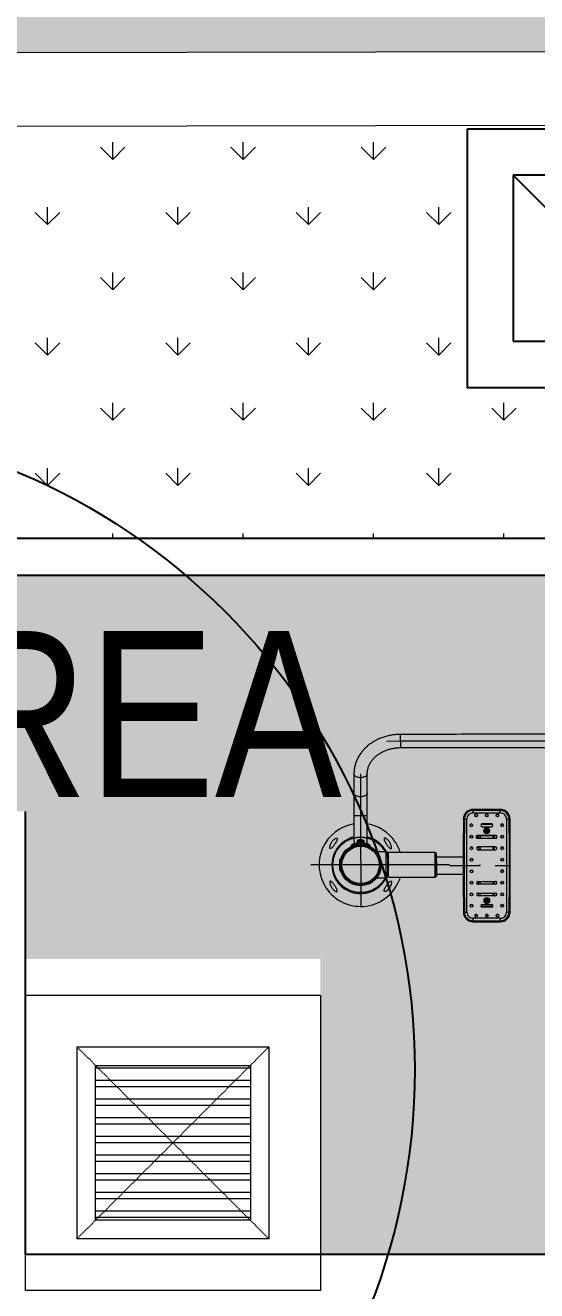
# Model space of a CAD drawing. Header units: millimetres. Extents: x 7964926 to 16080295, y -6277184 to -2986664.
# Drawn here: x 8011636 to 8013023, y -3081809 to -3078379 of the extents above; entities that cross this region are included whole.
import ezdxf

# ---------------------------------------------------------------- set-up
doc = ezdxf.new("R2010")
doc.units = ezdxf.units.MM
doc.header["$LTSCALE"] = 2000
doc.header["$MEASUREMENT"] = 0
for name, pattern in [('( Hidden )', [0.375, 0.25, -0.125]), ('1', [0, 0, 0]), ('160531_SATTVA BANDAPURA_base PLAN$0$160531_SATTVA BANDAPURA_base PLAN$0$CENTERX2', [20.32, 12.7, -2.54, 2.54, -2.54]), ('160531_SATTVA BANDAPURA_base PLAN$0$160531_SATTVA BANDAPURA_base PLAN$0$PHANTOM', [63.5, 31.75, -6.35, 6.35, -6.35, 6.35, -6.35])]:
    doc.linetypes.add(name, pattern=pattern)
doc.layers.add('EARTHPIT', color=230, linetype='Continuous')
doc.layers.add('L - proposed trees', color=74, linetype='Continuous')
for name, color, linetype, lineweight in [('L - paving', 9, 'Continuous', 5), ('L-CHAMBERS', 50, 'Continuous', 5), ('L-ELE 2', 30, 'Continuous', 15), ('L-HATCH', 8, 'Continuous', 5), ('L-kerb', 24, 'Continuous', 13), ('L-LAWN HATCH', 96, 'Continuous', 5), ('L-Paver 400x400', 250, '1', 13), ('L-TEXT', 7, 'Continuous', 20)]:
    doc.layers.add(name, color=color, linetype=linetype, lineweight=lineweight)
doc.styles.add('Arial narrow', font='ARIALN.TTF')

# ---------------------------------------------------------------- blocks, each defined once
blk = doc.blocks.new('CHAMBERS')
at = {"layer": 'L-Paver 400x400', "true_color": 0x636466}
h = blk.add_hatch(dxfattribs=at)
h.set_pattern_fill('ANSI32', color=251, scale=135, angle=315)
h.set_pattern_definition([(0, (0.48, 1.42), (1e-14, 50.625), []), (0, (17.355, -15.46), (1e-14, 50.625), [])])
h.paths.add_polyline_path([(7999084.2, -3148057.7), (7998664.2, -3148057.7), (7998664.2, -3148477.7), (7999084.2, -3148477.7)])
at = {"layer": 'L-CHAMBERS', "color": 42}
for points in [[(7999274.2, -3148667.7), (7998474.2, -3148667.7), (7998474.2, -3147867.7), (7999274.2, -3147867.7)], [(7999134.2, -3148527.7), (7998614.2, -3148527.7), (7998614.2, -3148007.7), (7999134.2, -3148007.7)], [(7999084.2, -3148477.7), (7998664.2, -3148477.7), (7998664.2, -3148057.7), (7999084.2, -3148057.7)]]:
    blk.add_lwpolyline(points, close=True, dxfattribs=at)
at = {"layer": 'L-Paver 400x400', "color": 251, "linetype": '( Hidden )', "ltscale": 0.005, "true_color": 0x636466}
for p, q in [((7998614.2, -3148007.7), (7999134.2, -3148527.7)), ((7998614.2, -3148527.7), (7999134.2, -3148007.7))]:
    blk.add_line(p, q, dxfattribs=at)
blk = doc.blocks.new('tree14 pp')
at = {"layer": 'L - proposed trees', "ltscale": 2000}
blk.add_circle((-1172.8, 1330.7), 1275.3, dxfattribs=at)
blk = doc.blocks.new('gym')
at = {"linetype": 'Continuous', "lineweight": 15}
for p, q in [((108.6, 317.9), (108.5, 353.8)), ((-18.1, 195), (-18.1, 132.6)), ((17.9, 132.6), (17.8, 195)), ((378.7, 150.5), (304.9, 150.4)), ((378.7, 147.6), (304.9, 147.6)), ((304.9, 147.5), (304.9, 147.6)), ((378.7, 147.5), (304.9, 147.5)), ((304.9, 140.9), (304.9, 147.5)), ((304.9, 140.9), (378.7, 140.9)), ((378.7, 147.6), (378.7, 147.5)), ((378.7, 140.9), (378.7, 147.5)), ((17.9, 132.6), (-18.1, 132.6)), ((278.5, 123.9), (278.5, 84.2)), ((281.3, 123.9), (281.3, 84.2)), ((288.1, -127.8), (287.9, 123.8)), ((357.6, 109.2), (326, 109.2)), ((354.5, 111), (329.2, 111)), ((329.2, 111), (329.2, 111)), ((354.5, 111), (329.2, 111)), ((329.2, 103.6), (354.5, 103.6)), ((354.5, 111), (354.5, 111)), ((395.7, 123.9), (395.9, -127.7)), ((402.4, 84.3), (402.4, 124)), ((405.2, 84.3), (405.2, 124)), ((281.3, 84.2), (278.5, 84.2)), ((278.6, -88), (278.5, 84.2)), ((281.4, -88), (281.3, 84.2)), ((365.6, 79.8), (318.1, 79.8)), ((318.1, 79.8), (318.1, 79.8)), ((365.6, 79.8), (318.1, 79.8)), ((318.1, 72.4), (365.6, 72.4)), ((320.6, 72.4), (320.6, 79.8)), ((324.8, 72.4), (324.8, 79.8)), ((336.8, 98.3), (336.2, 98.3)), ((336.2, 98.3), (336.2, 97.7)), ((336.8, 98.3), (336.2, 98.3)), ((336.2, 87.6), (336.2, 87)), ((336.2, 87), (336.9, 87)), ((340, 93.8), (341.9, 94.8)), ((340, 93.7), (341.9, 94.8)), ((340, 91.6), (340, 93.8)), ((341.9, 92.7), (340, 93.7)), ((341.9, 92.7), (340, 91.6)), ((341.9, 90.5), (340, 91.6)), ((341.9, 94.8), (343.7, 93.8)), ((341.9, 94.8), (343.7, 93.8)), ((341.9, 94.8), (341.9, 94.8)), ((341.9, 92.7), (341.9, 94.8)), ((341.9, 92.7), (343.7, 93.8)), ((341.9, 92.7), (341.9, 90.5)), ((341.9, 92.7), (343.7, 91.6)), ((343.7, 91.6), (341.9, 90.5)), ((343.7, 93.8), (343.7, 91.6)), ((347.5, 98.3), (346.9, 98.3)), ((347.5, 98.3), (346.9, 98.3)), ((346.9, 87), (347.5, 87)), ((347.5, 97.7), (347.5, 98.3)), ((347.5, 87), (347.5, 87.6)), ((358.9, 72.4), (358.9, 79.8)), ((363.1, 72.4), (363.1, 79.8)), ((365.6, 79.8), (365.6, 79.8)), ((405.2, 84.3), (402.4, 84.3)), ((402.4, 84.3), (402.5, -87.9)), ((405.3, -87.9), (405.2, 84.3)), ((-24.9, 51.6), (-24.9, 50.8)), ((-24.9, 50.8), (-24.9, 50.5)), ((-16.6, 54.3), (-16.6, 53.8)), ((-16.6, 53.8), (-16.6, 53.8)), ((9.4, 64.8), (-9.5, 64.8)), ((9.4, 61.5), (-9.5, 61.5)), ((9.4, 61.5), (-9.5, 61.5)), ((9.4, 59.6), (-9.5, 59.6)), ((-9.1, 65.5), (9, 65.6)), ((16.6, 54.3), (16.6, 53.8)), ((16.6, 53.8), (16.6, 53.8)), ((24.8, 51.6), (24.8, 50.8)), ((24.8, 50.8), (24.8, 50.5)), ((69.1, -35.4), (69, 35.5)), ((365.6, 48.6), (318.1, 48.6)), ((318.1, 48.6), (318.1, 48.6)), ((365.6, 48.6), (318.1, 48.6)), ((318.1, 41.2), (365.6, 41.2)), ((320.6, 41.2), (320.6, 48.6)), ((324.9, 41.2), (324.9, 48.6)), ((358.9, 41.2), (358.9, 48.6)), ((363.2, 41.2), (363.2, 48.6)), ((365.6, 48.6), (365.6, 48.6)), ((-56.7, -14.7), (-56.8, 14.6)), ((-54.9, 16.5), (-54.9, 12.5)), ((72.8, 31.7), (72.8, -31.6)), ((72.8, 5.7), (75.2, 5.7)), ((75.2, -33.1), (75.2, 33.2)), ((202.4, -33), (202.4, 33.2)), ((203.4, -12.3), (203.3, 32.8)), ((205.2, 30.9), (205.3, -11.6)), ((-54.8, -12.6), (-54.8, -16.6)), ((72.8, -5.6), (75.2, -5.6)), ((203.4, -32.5), (203.4, -12.3)), ((205.3, -11.6), (205.3, -30.6)), ((318.2, -45.1), (365.7, -45)), ((318.2, -45.1), (318.2, -45.1)), ((318.2, -45.1), (365.7, -45.1)), ((365.7, -52.4), (318.2, -52.5)), ((320.7, -52.5), (320.7, -45.1)), ((324.9, -52.4), (324.9, -45.1)), ((359, -52.4), (359, -45.1)), ((363.2, -52.4), (363.2, -45.1)), ((365.7, -45.1), (365.7, -45)), ((278.6, -88), (278.6, -127.7)), ((278.6, -88), (281.4, -88)), ((281.4, -88), (281.5, -127.7)), ((318.2, -76.3), (365.7, -76.3)), ((318.2, -76.3), (318.2, -76.3)), ((318.2, -76.3), (365.7, -76.3)), ((365.7, -83.6), (318.2, -83.7)), ((320.7, -83.7), (320.7, -76.3)), ((324.9, -83.7), (324.9, -76.3)), ((336.3, -90.8), (337, -90.8)), ((336.3, -91.5), (336.3, -90.8)), ((336.3, -90.8), (337, -90.8)), ((336.3, -102.2), (336.3, -101.5)), ((337, -102.2), (336.3, -102.2)), ((340.1, -95.4), (342, -94.3)), ((340.1, -95.4), (342, -94.3)), ((340.1, -97.6), (340.1, -95.4)), ((342, -96.5), (340.1, -95.4)), ((342, -96.5), (340.1, -97.6)), ((342, -98.7), (340.1, -97.6)), ((342, -94.3), (343.9, -95.4)), ((342, -94.3), (343.9, -95.4)), ((342, -94.3), (342, -94.3)), ((342, -96.5), (342, -94.3)), ((342, -96.5), (343.9, -95.4)), ((342, -96.5), (342, -98.7)), ((342, -96.5), (343.9, -97.6)), ((343.9, -97.6), (342, -98.7)), ((343.9, -95.4), (343.9, -97.6)), ((347, -90.8), (347.7, -90.8)), ((347, -90.8), (347.7, -90.8)), ((347.7, -102.2), (347, -102.2)), ((347.7, -90.8), (347.7, -91.5)), ((347.7, -101.5), (347.7, -102.2)), ((359, -83.6), (359, -76.3)), ((363.3, -83.6), (363.2, -76.3)), ((365.7, -76.3), (365.7, -76.3)), ((402.5, -127.6), (402.5, -87.9)), ((402.5, -87.9), (405.3, -87.9)), ((405.4, -127.6), (405.3, -87.9)), ((278.6, -127.8), (278.6, -127.7)), ((357.8, -113.1), (326.2, -113.1)), ((357.8, -113.1), (326.2, -113.1)), ((329.4, -107.5), (354.6, -107.5)), ((329.4, -107.5), (329.4, -107.5)), ((329.4, -107.5), (354.6, -107.5)), ((354.6, -114.9), (329.4, -114.9)), ((354.6, -107.5), (354.6, -107.5)), ((405.4, -127.6), (405.4, -127.7)), ((378.9, -144.7), (305.1, -144.8)), ((305.1, -151.3), (305.1, -144.8)), ((305.1, -151.3), (378.9, -151.3)), ((305.1, -154.2), (378.9, -154.1)), ((305.1, -154.2), (378.9, -154.2)), ((305.1, -154.2), (305.1, -154.2)), ((378.9, -151.3), (378.9, -144.7)), ((378.9, -154.2), (378.9, -154.1))]:
    blk.add_line(p, q, dxfattribs=at)
at = {"linetype": '160531_SATTVA BANDAPURA_base PLAN$0$160531_SATTVA BANDAPURA_base PLAN$0$PHANTOM', "lineweight": 0}
for p, q in [((70.7, 335.8), (1763.7, 336.9)), ((1725.9, 336.9), (108.5, 335.8)), ((-0.2, 246.7), (-0.1, 195)), ((-0.1, 195), (-0.1, 132.6)), ((-0.1, 132.6), (0.1, -112.6)), ((241.2, 0.2), (-135.3, -0.1)), ((146.8, 0), (64.9, 0)), ((240.7, -1.4), (319.2, -1.3)), ((364.6, -1.3), (405.3, -1.3))]:
    blk.add_line(p, q, dxfattribs=at)
at = {"linetype": 'Continuous'}
for p, q in [((314.4, 72.4), (314.4, 79.8)), ((314.4, 79.8), (369.3, 79.8)), ((314.4, 72.4), (369.3, 72.4)), ((369.3, 72.4), (369.3, 79.8)), ((320.6, -2), (323, -2)), ((320.6, -2), (320.6, -2)), ((323, -2), (323, -2))]:
    blk.add_line(p, q, dxfattribs=at)
at = {"linetype": '160531_SATTVA BANDAPURA_base PLAN$0$160531_SATTVA BANDAPURA_base PLAN$0$CENTERX2'}
for p, q in [((314.4, 76.1), (317.5, 76.1)), ((347.5, 92.6), (336.2, 92.6)), ((53.1, 53.2), (74.6, 31.8)), ((347.7, -96.5), (336.3, -96.5))]:
    blk.add_line(p, q, dxfattribs=at)
at = {"linetype": 'Continuous', "lineweight": 15, "flags": 128}
for points in [[(17.8, 246.7), (17.6, 245.3), (17.1, 243.9), (16.3, 242.6), (15.2, 241.3), (13.8, 240.2), (12.1, 239.1), (10.2, 238.3), (8.1, 237.5), (5.9, 237), (3.5, 236.6), (1.1, 236.4), (-1.4, 236.4), (-3.8, 236.6), (-6.2, 237), (-8.4, 237.5), (-10.5, 238.2), (-12.4, 239.1), (-14.1, 240.2), (-15.5, 241.3), (-16.6, 242.6), (-17.5, 243.9), (-18, 245.3), (-18.1, 246.7), (-18.1, 246.7)], [(17.8, 195), (17.7, 193.6), (17.2, 192.2), (16.4, 190.9), (15.2, 189.7), (13.8, 188.5), (12.1, 187.5), (10.2, 186.6), (8.1, 185.9), (5.9, 185.3), (3.5, 184.9), (1.1, 184.7), (-1.3, 184.7), (-3.8, 184.9), (-6.1, 185.3), (-8.4, 185.9), (-10.5, 186.6), (-12.4, 187.5), (-14.1, 188.5), (-15.5, 189.6), (-16.6, 190.9), (-17.4, 192.2), (-17.9, 193.6), (-18.1, 195), (-18.1, 195)], [(65.1, 42.9), (67.7, 38.5), (69.4, 35.5)], [(72.8, 27.8), (73.9, 24.6), (75.2, 20.5)], [(381.5, 10.6), (381.2, 11.3), (379.9, 14.2)], [(379.9, -18.1), (381.3, -15.3), (381.6, -14.4)]]:
    blk.add_lwpolyline(points, dxfattribs=at)
at = {"linetype": 'Continuous', "flags": 128}
for points in [[(343.2, 97.2), (344.9, 96.3), (346, 94.9), (346.6, 93.1), (346.4, 91.3), (345.5, 89.6), (344.1, 88.5), (342.3, 87.9), (340.5, 88.1), (338.8, 89), (337.7, 90.4), (337.1, 92.2), (337.3, 94), (338.2, 95.6), (339.6, 96.8), (341.4, 97.4), (343.2, 97.2)], [(324.9, -2), (324.1, -2), (323.3, -2), (322.5, -2), (321.9, -2), (321.4, -2), (321, -2), (320.7, -2), (320.6, -2)], [(324.9, -2), (324.5, -2), (324.2, -2), (323.8, -2), (323.6, -2), (323.3, -2), (323.1, -2), (323, -2), (323, -2)], [(343.4, -92), (345, -92.9), (346.2, -94.3), (346.7, -96.1), (346.5, -97.9), (345.6, -99.5), (344.2, -100.7), (342.4, -101.2), (340.6, -101), (339, -100.2), (337.8, -98.7), (337.3, -97), (337.5, -95.1), (338.3, -93.5), (339.8, -92.3), (341.5, -91.8), (343.4, -92)]]:
    blk.add_lwpolyline(points, dxfattribs=at)
at = {"linetype": 'Continuous', "lineweight": 15}
for centre, radius in [((313, 133.8), 3.69), ((341.8, 133.8), 3.69), ((370.7, 133.8), 3.69), ((300.2, 107.3), 3.69), ((383.5, 107.3), 3.69), ((300.2, 76.1), 3.69), ((341.9, 92.7), 7.57), ((341.9, 92.7), 5.67), ((341.9, 92.7), 2.6), ((383.5, 76.1), 3.69), ((0, 0), 56.3), ((0, 0), 55.4), ((0, 0), 53.7), ((300.3, 44.9), 3.69), ((383.5, 44.9), 3.69), ((300.3, 13.6), 3.69), ((383.5, 13.7), 3.69), ((300.3, -17.6), 3.69), ((383.5, -17.5), 3.69), ((300.3, -48.8), 3.69), ((383.6, -48.7), 3.69), ((300.4, -80), 3.69), ((342, -96.5), 7.57), ((342, -96.5), 5.67), ((342, -96.5), 2.6), ((383.6, -79.9), 3.69), ((300.4, -111.2), 3.69), ((313.2, -137.7), 3.69), ((342, -137.7), 3.69), ((370.9, -137.6), 3.69), ((383.6, -111.1), 3.69)]:
    blk.add_circle(centre, radius, dxfattribs=at)
at = {"linetype": '160531_SATTVA BANDAPURA_base PLAN$0$160531_SATTVA BANDAPURA_base PLAN$0$CENTERX2'}
blk.add_circle((0, 0), 75.2, dxfattribs=at)
at = {"linetype": 'Continuous'}
for radius in [54.1, 53.9, 50.8]:
    blk.add_circle((0, 0), radius, dxfattribs=at)
at = {"linetype": 'Continuous', "lineweight": 15}
for centre, radius, start, end in [((304.9, 123.9), 26.5, 90.0379, 180.0381), ((304.9, 123.9), 23.6, 90.038, 180.038), ((304.9, 123.9), 23.6, 90.038, 180.038), ((304.9, 123.8), 17, 90.0379, 180.0381), ((313, 133.8), 3.69, 0.038, 180.0382), ((341.8, 133.8), 3.69, 0.038, 180.0382), ((370.7, 133.8), 3.69, 0.038, 180.0382), ((378.7, 124), 26.5, 0.0384, 90.0381), ((378.7, 124), 23.6, 0.0382, 90.0383), ((378.7, 123.9), 23.6, 0.0382, 90.0383), ((378.7, 123.9), 17, 0.038, 90.0385), ((0, 0), 112.6, 99.2255, 213.3981), ((0, 0), 112.6, 33.3981, 80.8507), ((285.8, 775.3), 651.4, 269.6013, 270.1836), ((300.2, 107.3), 3.69, 0.039, 180.0372), ((329.2, 107.3), 3.69, 90.0383, 270.0379), ((329.2, 107.3), 3.69, 90.0389, 180.0373), ((354.5, 107.3), 3.69, 270.0383, 90.0379), ((354.5, 107.3), 3.69, 0.0376, 90.0387), ((383.5, 107.3), 3.69, 0.039, 180.0372), ((397, 775.3), 651.4, 269.8926, 270.4749), ((0, 0), 77.9, 103.372, 213.3981), ((0, 0), 77.9, 33.3981, 76.7042), ((300.2, 76.1), 3.69, 0.0391, 180.0371), ((318.1, 76.1), 3.69, 90.0377, 270.0385), ((318.1, 76.1), 3.69, 90.0374, 180.0387), ((341.9, 92.7), 7.57, 180.0385, 0.0377), ((365.6, 76.1), 3.69, 270.0377, 90.0385), ((365.6, 76.1), 3.69, 0.0373, 90.039), ((383.5, 76.1), 3.69, 0.0391, 180.0371), ((-21.2, 51.7), 3.67, 112.829, 181.79), ((-3.7, 0), 55.8, 103.4061, 112.3616), ((-1.8, 0), 55.8, 105.3595, 114.423), ((0, 0), 59.6, 103.4061, 112.3616), ((-12.9, 54.4), 3.7, 103.9709, 181.3568), ((-8.6, 64.8), 0.946, 126.908, 180.0381), ((0, 53.4), 15.1, 103.8585, 126.908), ((-2.8, 64.5), 3.75, 76.0911, 103.9851), ((0, 53.4), 14.8, 83.0259, 97.0503), ((2.7, 64.5), 3.75, 76.0911, 103.9851), ((0, 53.4), 15.1, 53.1682, 76.2177), ((8.5, 64.8), 0.946, 0.0381, 53.1682), ((12.8, 54.4), 3.7, 358.7194, 76.1054), ((0, 0), 59.6, 67.7147, 76.6702), ((3.7, 0), 55.8, 67.7147, 76.6702), ((1.8, 0), 55.8, 65.6532, 74.7167), ((21.2, 51.7), 3.67, 358.2862, 67.2472), ((69, 31.7), 3.78, 0.0381, 90.0381), ((0, 0), 112.6, 17.1427, 33.3981), ((300.3, 44.9), 3.69, 0.039, 180.0372), ((318.1, 44.9), 3.69, 90.0377, 270.0385), ((318.1, 44.9), 3.69, 90.0375, 180.0387), ((365.6, 44.9), 3.69, 270.0377, 90.0385), ((365.6, 44.9), 3.69, 0.0374, 90.0389), ((383.5, 44.9), 3.69, 0.039, 180.0372), ((300.3, 13.6), 3.69, 0.039, 180.0372), ((383.5, 13.7), 3.69, 0.039, 180.0372), ((0, 0), 112.6, 213.3981, 342.9335), ((69.1, -31.6), 3.78, 270.0381, 0.0381), ((0, 0), 77.9, 339.2083, 344.8314), ((300.3, -17.6), 3.69, 0.039, 180.0372), ((383.5, -17.5), 3.69, 0.039, 180.0372), ((0, 0), 77.9, 213.3981, 332.9744), ((300.3, -48.8), 3.69, 0.039, 180.0372), ((318.2, -48.8), 3.69, 90.0377, 270.0385), ((318.2, -48.8), 3.69, 90.0375, 180.0387), ((365.7, -48.7), 3.69, 270.0377, 90.0385), ((365.7, -48.7), 3.69, 0.0374, 90.0389), ((383.6, -48.7), 3.69, 0.039, 180.0372), ((300.4, -80), 3.69, 0.039, 180.0372), ((318.2, -80), 3.69, 90.0377, 270.0385), ((318.2, -80), 3.69, 90.0376, 180.0386), ((342, -96.5), 7.57, 180.0385, 0.0377), ((365.7, -79.9), 3.69, 270.0377, 90.0385), ((365.7, -80), 3.69, 0.0374, 90.0388), ((383.6, -79.9), 3.69, 0.039, 180.0372), ((305.1, -127.7), 26.5, 180.0381, 270.0383), ((305.1, -127.7), 26.5, 180.0381, 270.0383), ((305.1, -127.7), 23.6, 180.0383, 270.0382), ((286, 523.7), 651.4, 269.6013, 270.1836), ((305.1, -127.8), 17, 180.038, 270.0384), ((300.4, -111.2), 3.69, 0.039, 180.0372), ((313.2, -137.7), 3.69, 0.038, 180.0382), ((329.4, -111.2), 3.69, 90.0383, 270.0379), ((329.4, -111.2), 3.69, 90.0389, 180.0373), ((342, -137.7), 3.69, 0.038, 180.0382), ((354.6, -111.2), 3.69, 270.0383, 90.0379), ((354.6, -111.2), 3.69, 0.0376, 90.0387), ((370.9, -137.6), 3.69, 0.038, 180.0382), ((378.9, -127.6), 26.5, 270.0381, 0.0378), ((378.9, -127.6), 23.6, 270.0379, 0.038), ((378.9, -127.7), 26.5, 270.0381, 0.0378), ((378.9, -127.7), 17, 270.0379, 0.0381), ((383.6, -111.2), 3.69, 0.039, 180.0372), ((397.1, 523.8), 651.4, 269.8926, 270.4749)]:
    blk.add_arc(centre, radius, start, end, dxfattribs=at)
for points, knots in [([(108.5, 353.8), (107.4, 353.8), (104.2, 353.8), (98.9, 353.5), (92.8, 353), (86.6, 352.2), (80.6, 351.2), (74.6, 349.9), (68.6, 348.4), (62.8, 346.6), (57.1, 344.6), (51.4, 342.4), (46, 339.9), (40.6, 337.2), (35.5, 334.3), (30.5, 331.2), (25.7, 327.8), (21.1, 324.3), (16.7, 320.6), (12.5, 316.7), (8.6, 312.6), (4.9, 308.4), (1.4, 304), (-1.8, 299.5), (-4.7, 294.9), (-7.4, 290.1), (-9.7, 285.3), (-11.8, 280.3), (-13.6, 275.3), (-15.1, 270.2), (-16.3, 265.1), (-17.2, 259.9), (-17.8, 254.7), (-18.1, 250.3), (-18.1, 247.6), (-18.1, 246.7)], [0, 0, 0, 0, 0.017308, 0.048781, 0.080259, 0.111741, 0.143224, 0.17471, 0.206196, 0.237682, 0.269166, 0.300645, 0.332117, 0.363578, 0.395025, 0.426452, 0.457855, 0.489228, 0.520563, 0.551857, 0.583101, 0.614289, 0.645415, 0.676475, 0.707463, 0.738378, 0.769217, 0.799982, 0.830673, 0.861296, 0.891857, 0.922363, 0.952824, 0.98325, 1, 1, 1, 1]), ([(17.8, 246.7), (17.8, 247.3), (17.8, 249.3), (18.1, 252.6), (18.7, 256.6), (19.5, 260.6), (20.7, 264.6), (22.2, 268.5), (23.9, 272.3), (25.9, 276), (28.2, 279.6), (30.7, 283.2), (33.5, 286.6), (36.5, 289.8), (39.7, 293), (43.2, 296), (46.8, 298.8), (50.7, 301.5), (54.8, 303.9), (59, 306.3), (63.4, 308.4), (67.9, 310.3), (72.6, 312), (77.4, 313.5), (82.3, 314.8), (87.3, 315.9), (92.3, 316.7), (97.4, 317.4), (102.5, 317.7), (106.2, 317.9), (108.2, 317.9), (108.6, 317.9)], [0, 0, 0, 0, 0.017323, 0.055245, 0.093133, 0.130914, 0.168531, 0.205941, 0.243123, 0.280068, 0.316782, 0.353279, 0.38958, 0.425708, 0.461687, 0.497541, 0.533291, 0.568956, 0.604554, 0.640099, 0.675604, 0.711077, 0.746527, 0.781961, 0.817382, 0.852794, 0.8882, 0.9236, 0.958996, 0.992522, 1, 1, 1, 1]), ([(-64.4, 72.2), (-64.8, 72.4), (-65.6, 72.6), (-66.8, 72.4), (-68.3, 71.8), (-70.1, 70.8), (-72.6, 68.8), (-75.2, 66.1), (-77.8, 62.7), (-79.9, 59.3), (-81.3, 56.3), (-82.4, 53.7), (-83.2, 51.2), (-83.8, 48.6), (-83.9, 46.2), (-83.5, 44.7), (-82.7, 44), (-81.7, 44), (-80.8, 44.4), (-79.6, 45.1), (-78.2, 46.2), (-76.3, 48.2), (-73.9, 50.9), (-71.3, 54.4), (-68.7, 58.3), (-66.6, 61.8), (-65.1, 64.7), (-64.2, 66.9), (-63.6, 69), (-63.5, 70.7), (-63.9, 71.8), (-64.3, 72.1), (-64.4, 72.2)], [0, 0, 0, 0, 0.026944, 0.04749, 0.068085, 0.10572, 0.143433, 0.199258, 0.255095, 0.298993, 0.34283, 0.369477, 0.39609, 0.434807, 0.46324, 0.491888, 0.516166, 0.540527, 0.560447, 0.580403, 0.612203, 0.644068, 0.696646, 0.749305, 0.804839, 0.860291, 0.88923, 0.918094, 0.943582, 0.969333, 0.987453, 1, 1, 1, 1]), ([(64.3, 72.3), (64.7, 72.5), (65.5, 72.7), (66.7, 72.5), (68.2, 71.9), (70.1, 70.8), (72.5, 68.9), (75.1, 66.2), (77.7, 62.8), (79.8, 59.4), (81.2, 56.4), (82.3, 53.8), (83.1, 51.3), (83.7, 48.7), (83.8, 46.3), (83.4, 44.8), (82.6, 44.2), (81.7, 44.1), (80.7, 44.5), (79.6, 45.2), (78.2, 46.3), (76.2, 48.3), (73.9, 51), (71.2, 54.5), (68.6, 58.4), (66.5, 61.9), (65, 64.8), (64.1, 67), (63.5, 69.1), (63.4, 70.8), (63.8, 71.9), (64.2, 72.2), (64.3, 72.3)], [0, 0, 0, 0, 0.026944, 0.04749, 0.068085, 0.10572, 0.143433, 0.199258, 0.255095, 0.298993, 0.34283, 0.369477, 0.39609, 0.434807, 0.46324, 0.491888, 0.516166, 0.540527, 0.560447, 0.580403, 0.612203, 0.644068, 0.696646, 0.749305, 0.804839, 0.860291, 0.88923, 0.918094, 0.943582, 0.969333, 0.987453, 1, 1, 1, 1]), ([(-25.5, 50.6), (-25.6, 50.4), (-25.6, 50.3), (-25.5, 50.1), (-25.5, 50)], [0, 0, 0, 0, 0.646341, 1, 1, 1, 1]), ([(-23.2, 54.9), (-23.2, 54.9), (-23.3, 54.9), (-23.3, 54.8), (-23.3, 54.8), (-23.4, 54.8), (-23.5, 54.7), (-23.8, 54.6), (-24.4, 54.2), (-24.9, 53.6), (-25.3, 52.7), (-25.6, 52), (-25.5, 51.6), (-25.5, 51.4)], [0, 0, 0, 0, 0.1176231, 0.1797249, 0.2023585, 0.2173418, 0.2354551, 0.2882059, 0.4087827, 0.591063, 0.7529817, 0.9124295, 1, 1, 1, 1]), ([(-24.9, 51.6), (-25.2, 51.5), (-25.6, 51.4), (-25.5, 51.4), (-25.5, 51.4)], [0, 0, 0, 0, 0.6800657, 1, 1, 1, 1]), ([(-25.5, 50.6), (-25.5, 50.6), (-25.6, 50.5), (-25.2, 50.7), (-24.9, 50.8)], [0, 0, 0, 0, 0.356116, 1, 1, 1, 1]), ([(-23.2, 54.9), (-23.2, 54.9), (-23.2, 54.9), (-22.9, 55), (-22.7, 55.1)], [0, 0, 0, 0, 0.054507, 1, 1, 1, 1]), ([(-14.6, 57.8), (-14.7, 57.7), (-15.5, 57.5), (-16.6, 57.2), (-17.6, 56.9), (-18, 56.8), (-18, 56.8), (-17.9, 56.8)], [0, 0, 0, 0, 0.0677755, 0.3385778, 0.6176697, 0.8806714, 1, 1, 1, 1]), ([(-9.7, 55.3), (-10, 55.3), (-11.1, 55.1), (-12.7, 54.9), (-14.4, 54.7), (-15.8, 54.4), (-16.4, 54.3), (-16.6, 54.3)], [0, 0, 0, 0, 0.078354, 0.305567, 0.532783, 0.7664, 1, 1, 1, 1]), ([(-16.6, 53.8), (-16.4, 53.9), (-16.1, 53.9), (-15.6, 54), (-15.5, 54.1)], [0, 0, 0, 0, 0.842818, 1, 1, 1, 1]), ([(-13.8, 58), (-13.6, 58), (-13.1, 58.1), (-12, 58.4), (-10.5, 58.7), (-8.8, 58.9), (-6.8, 59.2), (-4.7, 59.4), (-2.4, 59.6), (-0.1, 59.6), (2.3, 59.6), (4.6, 59.4), (6.8, 59.2), (8.8, 58.9), (10.5, 58.7), (12, 58.4), (13.1, 58.1), (13.5, 58), (13.7, 58)], [0, 0, 0, 0, 0.062432, 0.124895, 0.18694, 0.249003, 0.310845, 0.372694, 0.435344, 0.497994, 0.562187, 0.62638, 0.690463, 0.754539, 0.816496, 0.878435, 0.939231, 1, 1, 1, 1]), ([(16.6, 54.3), (16.3, 54.4), (15.8, 54.4), (14.4, 54.7), (12.9, 54.9), (11.6, 55.1), (11, 55.1)], [0, 0, 0, 0, 0.265525, 0.531069, 0.796048, 1, 1, 1, 1]), ([(17.9, 56.8), (17.9, 56.8), (17.9, 56.8), (17.4, 57), (16.4, 57.3), (15, 57.7), (13.7, 58), (13.1, 58.1)], [0, 0, 0, 0, 0.135657, 0.355903, 0.56735, 0.784529, 1, 1, 1, 1]), ([(22.6, 55.1), (22.8, 55), (23.2, 54.9), (23.2, 54.9), (23.1, 54.9)], [0, 0, 0, 0, 0.4860178, 1, 1, 1, 1]), ([(25.5, 51.4), (25.5, 51.6), (25.5, 52.1), (25.3, 52.8), (24.9, 53.4), (24.5, 53.9), (24.2, 54.3), (23.8, 54.6), (23.5, 54.7), (23.4, 54.8), (23.3, 54.8), (23.3, 54.9), (23.2, 54.9), (23.2, 54.9), (23.2, 54.9), (23.1, 54.9), (23.1, 54.9)], [0, 0, 0, 0, 0.1132342, 0.2567687, 0.3850819, 0.4983014, 0.5953658, 0.6743397, 0.7324864, 0.7605136, 0.7752076, 0.7872467, 0.804558, 0.8391725, 0.9465897, 1, 1, 1, 1]), ([(25.4, 51.4), (25.4, 51.4), (25.5, 51.4), (25.1, 51.6), (24.8, 51.6)], [0, 0, 0, 0, 0.3790601, 1, 1, 1, 1]), ([(24.8, 50.8), (25.1, 50.7), (25.5, 50.6), (25.4, 50.6), (25.4, 50.6)], [0, 0, 0, 0, 0.667269, 1, 1, 1, 1]), ([(25.4, 50.1), (25.5, 50.2), (25.5, 50.4), (25.5, 50.6), (25.5, 50.6)], [0, 0, 0, 0, 0.83111, 1, 1, 1, 1]), ([(278.5, 20.6), (278.2, 20.6), (275.7, 20.6), (271.1, 20.6), (264.7, 20.6), (258.3, 20.6), (251.9, 20.6), (245.7, 20.6), (239.5, 20.6), (233.4, 20.6), (227.5, 20.6), (221.6, 20.6), (215.9, 20.6), (210.4, 20.6), (206.9, 20.6), (205.2, 20.6)], [0, 0, 0, 0, 0.011927, 0.094516, 0.177104, 0.259692, 0.342278, 0.424864, 0.507448, 0.590031, 0.672611, 0.755188, 0.837763, 0.920333, 1, 1, 1, 1]), ([(205.3, -24.8), (206.1, -24.8), (208.8, -24.8), (213.4, -24.8), (219, -24.8), (224.8, -24.8), (230.7, -24.8), (236.7, -24.8), (242.9, -24.8), (249.1, -24.8), (255.4, -24.8), (261.8, -24.8), (268.2, -24.8), (273.8, -24.8), (277.3, -24.8), (278.6, -24.8)], [0, 0, 0, 0, 0.041393, 0.124079, 0.206759, 0.289435, 0.372107, 0.454777, 0.537444, 0.620109, 0.702773, 0.785434, 0.868095, 0.950756, 1, 1, 1, 1]), ([(-64.3, -72.3), (-64.7, -72.5), (-65.5, -72.7), (-66.7, -72.5), (-68.2, -71.9), (-70.1, -70.8), (-72.5, -68.9), (-75.1, -66.2), (-77.7, -62.8), (-79.8, -59.4), (-81.2, -56.4), (-82.3, -53.8), (-83.1, -51.3), (-83.7, -48.7), (-83.8, -46.3), (-83.4, -44.8), (-82.6, -44.2), (-81.7, -44.1), (-80.7, -44.5), (-79.6, -45.2), (-78.2, -46.3), (-76.2, -48.3), (-73.9, -51), (-71.2, -54.5), (-68.6, -58.4), (-66.5, -61.9), (-65, -64.8), (-64.1, -67), (-63.5, -69.1), (-63.4, -70.8), (-63.8, -71.9), (-64.2, -72.2), (-64.3, -72.3)], [0, 0, 0, 0, 0.026944, 0.04749, 0.068085, 0.10572, 0.143433, 0.199258, 0.255095, 0.298993, 0.34283, 0.369477, 0.39609, 0.434807, 0.46324, 0.491888, 0.516166, 0.540527, 0.560447, 0.580403, 0.612203, 0.644068, 0.696646, 0.749305, 0.804839, 0.860291, 0.88923, 0.918094, 0.943582, 0.969333, 0.987453, 1, 1, 1, 1]), ([(64.4, -72.2), (64.8, -72.4), (65.6, -72.6), (66.8, -72.4), (68.3, -71.8), (70.1, -70.8), (72.6, -68.8), (75.2, -66.1), (77.8, -62.7), (79.9, -59.3), (81.3, -56.3), (82.4, -53.7), (83.2, -51.2), (83.8, -48.6), (83.9, -46.2), (83.5, -44.7), (82.7, -44), (81.7, -44), (80.8, -44.4), (79.6, -45.1), (78.2, -46.2), (76.3, -48.2), (73.9, -50.9), (71.3, -54.4), (68.7, -58.3), (66.6, -61.8), (65.1, -64.7), (64.2, -66.9), (63.6, -69), (63.5, -70.7), (63.9, -71.8), (64.3, -72.1), (64.4, -72.2)], [0, 0, 0, 0, 0.026944, 0.04749, 0.068085, 0.10572, 0.143433, 0.199258, 0.255095, 0.298993, 0.34283, 0.369477, 0.39609, 0.434807, 0.46324, 0.491888, 0.516166, 0.540527, 0.560447, 0.580403, 0.612203, 0.644068, 0.696646, 0.749305, 0.804839, 0.860291, 0.88923, 0.918094, 0.943582, 0.969333, 0.987453, 1, 1, 1, 1])]:
    blk.add_open_spline(points, degree=3, knots=knots, dxfattribs=at)
for points in [[(1725.9, 354.9), (108.5, 353.8)], [(108.6, 317.9), (902.5, 318.4)], [(-18.1, 246.7), (-18.1, 195)], [(17.8, 195), (17.8, 246.7)], [(-18.1, 132.6), (-18, 56.8)], [(17.9, 56.8), (17.9, 132.6)], [(334.3, 92.6), (334.3, 92.6)], [(349.4, 92.7), (349.4, 92.7)], [(-25.6, 51.4), (-25.6, 50.6)], [(-9.5, 64.8), (-9.5, 61.5)], [(-9.5, 61.5), (-9.5, 59.6)], [(-4.8, 59.6), (-4.8, 59.4)], [(4.7, 59.4), (4.7, 59.6)], [(9.4, 61.5), (9.4, 64.8)], [(9.4, 59.6), (9.4, 61.5)], [(25.5, 50.6), (25.5, 51.4)], [(69, 35.5), (43.7, 35.5)], [(-54.9, 16.5), (-56.8, 14.6)], [(-53.8, 16.5), (-54.9, 16.5)], [(75.2, 16.6), (72.8, 16.6)], [(202.4, 33.2), (75.2, 33.2)], [(203.3, 32.8), (202.4, 32.8)], [(205.2, 30.9), (203.3, 32.8)], [(-56.7, -14.7), (-54.8, -16.6)], [(-54.8, -16.6), (-53.8, -16.6)], [(72.8, -16.5), (75.2, -16.5)], [(75.2, -33.1), (202.4, -33)], [(202.4, -32.5), (203.4, -32.5)], [(203.4, -32.5), (205.3, -30.6)], [(43.7, -35.4), (69.1, -35.4)], [(334.4, -96.5), (334.4, -96.5)], [(349.5, -96.5), (349.5, -96.5)]]:
    blk.add_open_spline(points, degree=1, dxfattribs=at)
blk = doc.blocks.new('GI-1')
at = {"layer": 'EARTHPIT', "color": 8, "linetype": '( Hidden )'}
for p, q in [((-225, 225), (225, -225)), ((225, 225), (-225, -225))]:
    blk.add_line(p, q, dxfattribs=at)
at = {"layer": 'EARTHPIT', "color": 7}
blk.add_lwpolyline([(-350, 350), (-350, -350), (350, -350), (350, 350)], close=True, dxfattribs=at)
at = {"layer": 'EARTHPIT', "color": 7, "linetype": '( Hidden )'}
blk.add_lwpolyline([(-225, 225), (-225, -225), (225, -225), (225, 225)], close=True, dxfattribs=at)

msp = doc.modelspace()

# ---------------------------------------------------------------- hatches: boundary and pattern name
at = {"layer": 'L - paving'}
h = msp.add_hatch(dxfattribs=at)
h.set_pattern_fill('ANSI36', color=37, scale=1000)
h.paths.add_polyline_path([(7997249.1, -3079450.8), (7997249.1, -3078947.3), (7999248.2, -3078947.3), (7999248.2, -3079450.8)], flags=16)
h.paths.add_polyline_path([(8000120.7, -3079437.9), (8000120.7, -3078934.4), (8002119.9, -3078934.4), (8002119.9, -3079437.9)], flags=16)
h.paths.add_polyline_path([(8015249, -3079419.1), (8015249, -3078915.5), (8017248.1, -3078915.5), (8017248.1, -3079419.1)], flags=16)
h.paths.add_polyline_path([(8018120.7, -3079406.2), (8018120.7, -3078902.7), (8020119.8, -3078902.7), (8020119.8, -3079406.2)], flags=16)
h.paths.add_polyline_path([(7999236.3, -3080456.1), (7999236.3, -3081256.1), (7998436.3, -3081256.1), (7998436.3, -3080456.1)], flags=16)
h.paths.add_polyline_path([(8022495, -3080470.6), (8022495, -3079512), (8023637.1, -3079512), (8023636.1, -3080473.4)])
h.paths.add_polyline_path([(7993153.4, -3080728.5), (7993153.4, -3080434.6), (7993447.2, -3080434.6), (7993447.2, -3080728.5)], flags=16)
h.paths.add_polyline_path([(8007659.2, -3081506.4), (8007659.2, -3081212.6), (8007953.1, -3081212.6), (8007953.1, -3081506.4)], flags=16)
h.paths.add_polyline_path([(8022154.2, -3081211.8), (8022448, -3081211.8), (8022448, -3081505.7), (8022154.2, -3081505.7)], flags=16)
h.paths.add_polyline_path([(8017889.5, -3079143.2), (8017889.5, -3079543.2), (8017489.5, -3079543.2), (8017489.5, -3079143.2)], flags=16)
h.paths.add_polyline_path([(8020361.1, -3079138.1), (8020761.1, -3079138.1), (8020761.1, -3079538.1), (8020361.1, -3079538.1)], flags=16)
h.paths.add_polyline_path([(7999889.6, -3079174.9), (7999889.6, -3079574.9), (7999489.6, -3079574.9), (7999489.6, -3079174.9)], flags=16)
h.paths.add_polyline_path([(7997011.9, -3079180), (7997011.9, -3079580), (7996611.9, -3079580), (7996611.9, -3079180)], flags=16)
edge = h.paths.add_edge_path()
edge.add_arc((7997107.2, -3072810), 8900, 253.96873, 267.61138)
edge.add_line((7996736.2, -3081702.2), (7996736.2, -3080510))
edge.add_line((7996736.2, -3080510), (7998136.2, -3080510))
edge.add_line((7998136.2, -3080510), (7998136.2, -3081710))
edge.add_line((7998136.2, -3081710), (8001236.2, -3081710))
edge.add_line((8001236.2, -3081710), (8001236.2, -3080510))
edge.add_line((8001236.2, -3080510), (8002636.2, -3080510))
edge.add_line((8002636.2, -3080510), (8002636.2, -3081710))
edge.add_line((8002636.2, -3081710), (8005736.2, -3081710))
edge.add_line((8005736.2, -3081710), (8005736.2, -3080510))
edge.add_line((8005736.2, -3080510), (8007136.2, -3080510))
edge.add_line((8007136.2, -3080510), (8007136.2, -3081711.2))
edge.add_line((8007136.2, -3081711.2), (8010236.2, -3081711.2))
edge.add_line((8010236.2, -3081711.2), (8010236.2, -3080510))
edge.add_line((8010236.2, -3080510), (8011636.2, -3080510))
edge.add_line((8011636.2, -3080510), (8011636.2, -3081710))
edge.add_line((8011636.2, -3081710), (8011636.7, -3081710))
edge.add_line((8011636.7, -3081710), (8011636.7, -3080910))
edge.add_line((8011636.7, -3080910), (8012436.7, -3080910))
edge.add_line((8012436.7, -3080910), (8012436.7, -3081710))
edge.add_line((8012436.7, -3081710), (8014736.2, -3081710))
edge.add_line((8014736.2, -3081710), (8014736.2, -3080510))
edge.add_line((8014736.2, -3080510), (8016136.2, -3080510))
edge.add_line((8016136.2, -3080510), (8016136.2, -3081710))
edge.add_line((8016136.2, -3081710), (8019236.2, -3081710))
edge.add_line((8019236.2, -3081710), (8019236.2, -3080510))
edge.add_line((8019236.2, -3080510), (8020636.2, -3080510))
edge.add_line((8020636.2, -3080510), (8020636.2, -3081710))
edge.add_line((8020636.2, -3081710), (8023636.1, -3081710))
edge.add_line((8023636.1, -3081710), (8023636.1, -3078632.7))
edge.add_line((8023636.1, -3078632.7), (8021648.4, -3078636.2))
edge.add_line((8021648.4, -3078636.2), (8021648.4, -3079296.5))
edge.add_line((8021648.4, -3079296.5), (8020848.4, -3079296.5))
edge.add_line((8020848.4, -3079296.5), (8020848.4, -3078637.6))
edge.add_line((8020848.4, -3078637.6), (8014852.1, -3078648.2))
edge.add_line((8014852.1, -3078648.2), (8014852.1, -3079148.2))
edge.add_line((8014852.1, -3079148.2), (8015011.8, -3079148.2))
edge.add_line((8015011.8, -3079148.2), (8015011.8, -3079548.2))
edge.add_line((8015011.8, -3079548.2), (8014852.1, -3079548.2))
edge.add_line((8014852.1, -3079548.2), (8014852.1, -3079869.4))
edge.add_line((8014852.1, -3079869.4), (8002535.8, -3079869.4))
edge.add_line((8002535.8, -3079869.4), (8002535.8, -3078669.9))
edge.add_line((8002535.8, -3078669.9), (7992415.8, -3078687.7))
edge.add_line((7992415.8, -3078687.7), (7992419.9, -3081014.4))
edge.add_arc((7992136.3, -3090110), 9100, 73.96873, 88.2141, ccw=False)
at = {"layer": 'L-LAWN HATCH'}
h = msp.add_hatch(dxfattribs=at)
h.set_pattern_fill('GRASS', color=256, scale=250)
h.set_pattern_definition([(90, (-42091.93, 975.85), (-176.7766952, 176.7766952), [46.875, -306.678391]), (45, (-42091.93, 975.85), (-176.776695, 176.776695), [46.875, -203.125]), (135, (-42091.93, 975.85), (-176.776695, -176.776695), [46.875, -203.125])])
h.paths.add_polyline_path([(7981744.2, -3078506.5), (8023636.2, -3078432.7), (8023636.1, -3077689.8), (7981077, -3077811.3), (7979722.3, -3088609.7), (7980466.4, -3088703.8)])
h = msp.add_hatch(dxfattribs=at)
h.set_pattern_fill('GRASS', color=256, scale=250)
h.paths.add_polyline_path([(8003836.2, -3079367.1), (8003836.2, -3078669.7), (8002635.8, -3078669.7), (8002635.8, -3079769.4), (8014752.1, -3079769.4), (8014752.1, -3078669.7), (8013536.2, -3078669.7), (8013536.2, -3079367.1), (8012836.2, -3079367.1), (8012836.2, -3078669.7), (8010536.2, -3078669.7), (8010536.2, -3079367.1), (8009836.2, -3079367.1), (8009836.2, -3078669.7), (8007536.2, -3078669.7), (8007536.2, -3079367.1), (8006836.2, -3079367.1), (8006836.2, -3078669.7), (8004536.2, -3078669.7), (8004536.2, -3079367.1)])

# ---------------------------------------------------------------- linework, layer by layer
at = {"layer": 'L-ELE 2'}
msp.add_line((8023636.1, -3078632.7), (7981922.2, -3078706.2), dxfattribs=at)
msp.add_lwpolyline([(8023636.1, -3078432.7), (7981745.7, -3078506.5), (7980466.4, -3088703.9)], dxfattribs=at)
at = {"layer": 'L-kerb'}
msp.add_line((8002635.8, -3079769.4), (8014736.6, -3079769.4), dxfattribs=at)
at = {"layer": 'L-kerb', "lineweight": 25}
for points in [[(8002635.8, -3078669.7), (8002635.8, -3079769.4), (8014752.1, -3079769.4), (8014752.1, -3079444.4)], [(8011636.2, -3080510), (8011636.2, -3081710), (8014736.2, -3081710), (8014736.2, -3080510)]]:
    msp.add_lwpolyline(points, dxfattribs=at)
at = {"layer": 'L-kerb', "color": 8, "lineweight": 25}
msp.add_lwpolyline([(8002535.8, -3079444.4), (8002535.8, -3079869.4), (8014852.1, -3079869.4), (8014852.1, -3079444.4)], dxfattribs=at)

# ---------------------------------------------------------------- block references
at = {"layer": 'EARTHPIT'}
msp.add_blockref('GI-1', (8013184.2, -3079010.9), dxfattribs=at)
at = {"layer": 'L - proposed trees', "color": 1, "xscale": 1.377, "yscale": 1.377, "zscale": 1.377}
msp.add_blockref('tree14 pp', (8012551.2, -3083042.4), dxfattribs=at)
at = {"layer": 'L-CHAMBERS', "color": 8}
msp.add_blockref('CHAMBERS', (13162.5, 66859.2), dxfattribs=at)
at = {"layer": 'L-HATCH', "color": 2}
msp.add_blockref('gym', (8012545.7, -3080655.1), dxfattribs=at)

# ---------------------------------------------------------------- texts
at = {"layer": 'L-TEXT', "color": 0, "insert": (8006995.9, -3080021.3), "char_height": 450, "width": 17115.75, "attachment_point": 1, "style": 'Arial narrow'}
msp.add_mtext('OUTDOOR GYM AREA ', dxfattribs=at)

doc.saveas('drawing.dxf')
